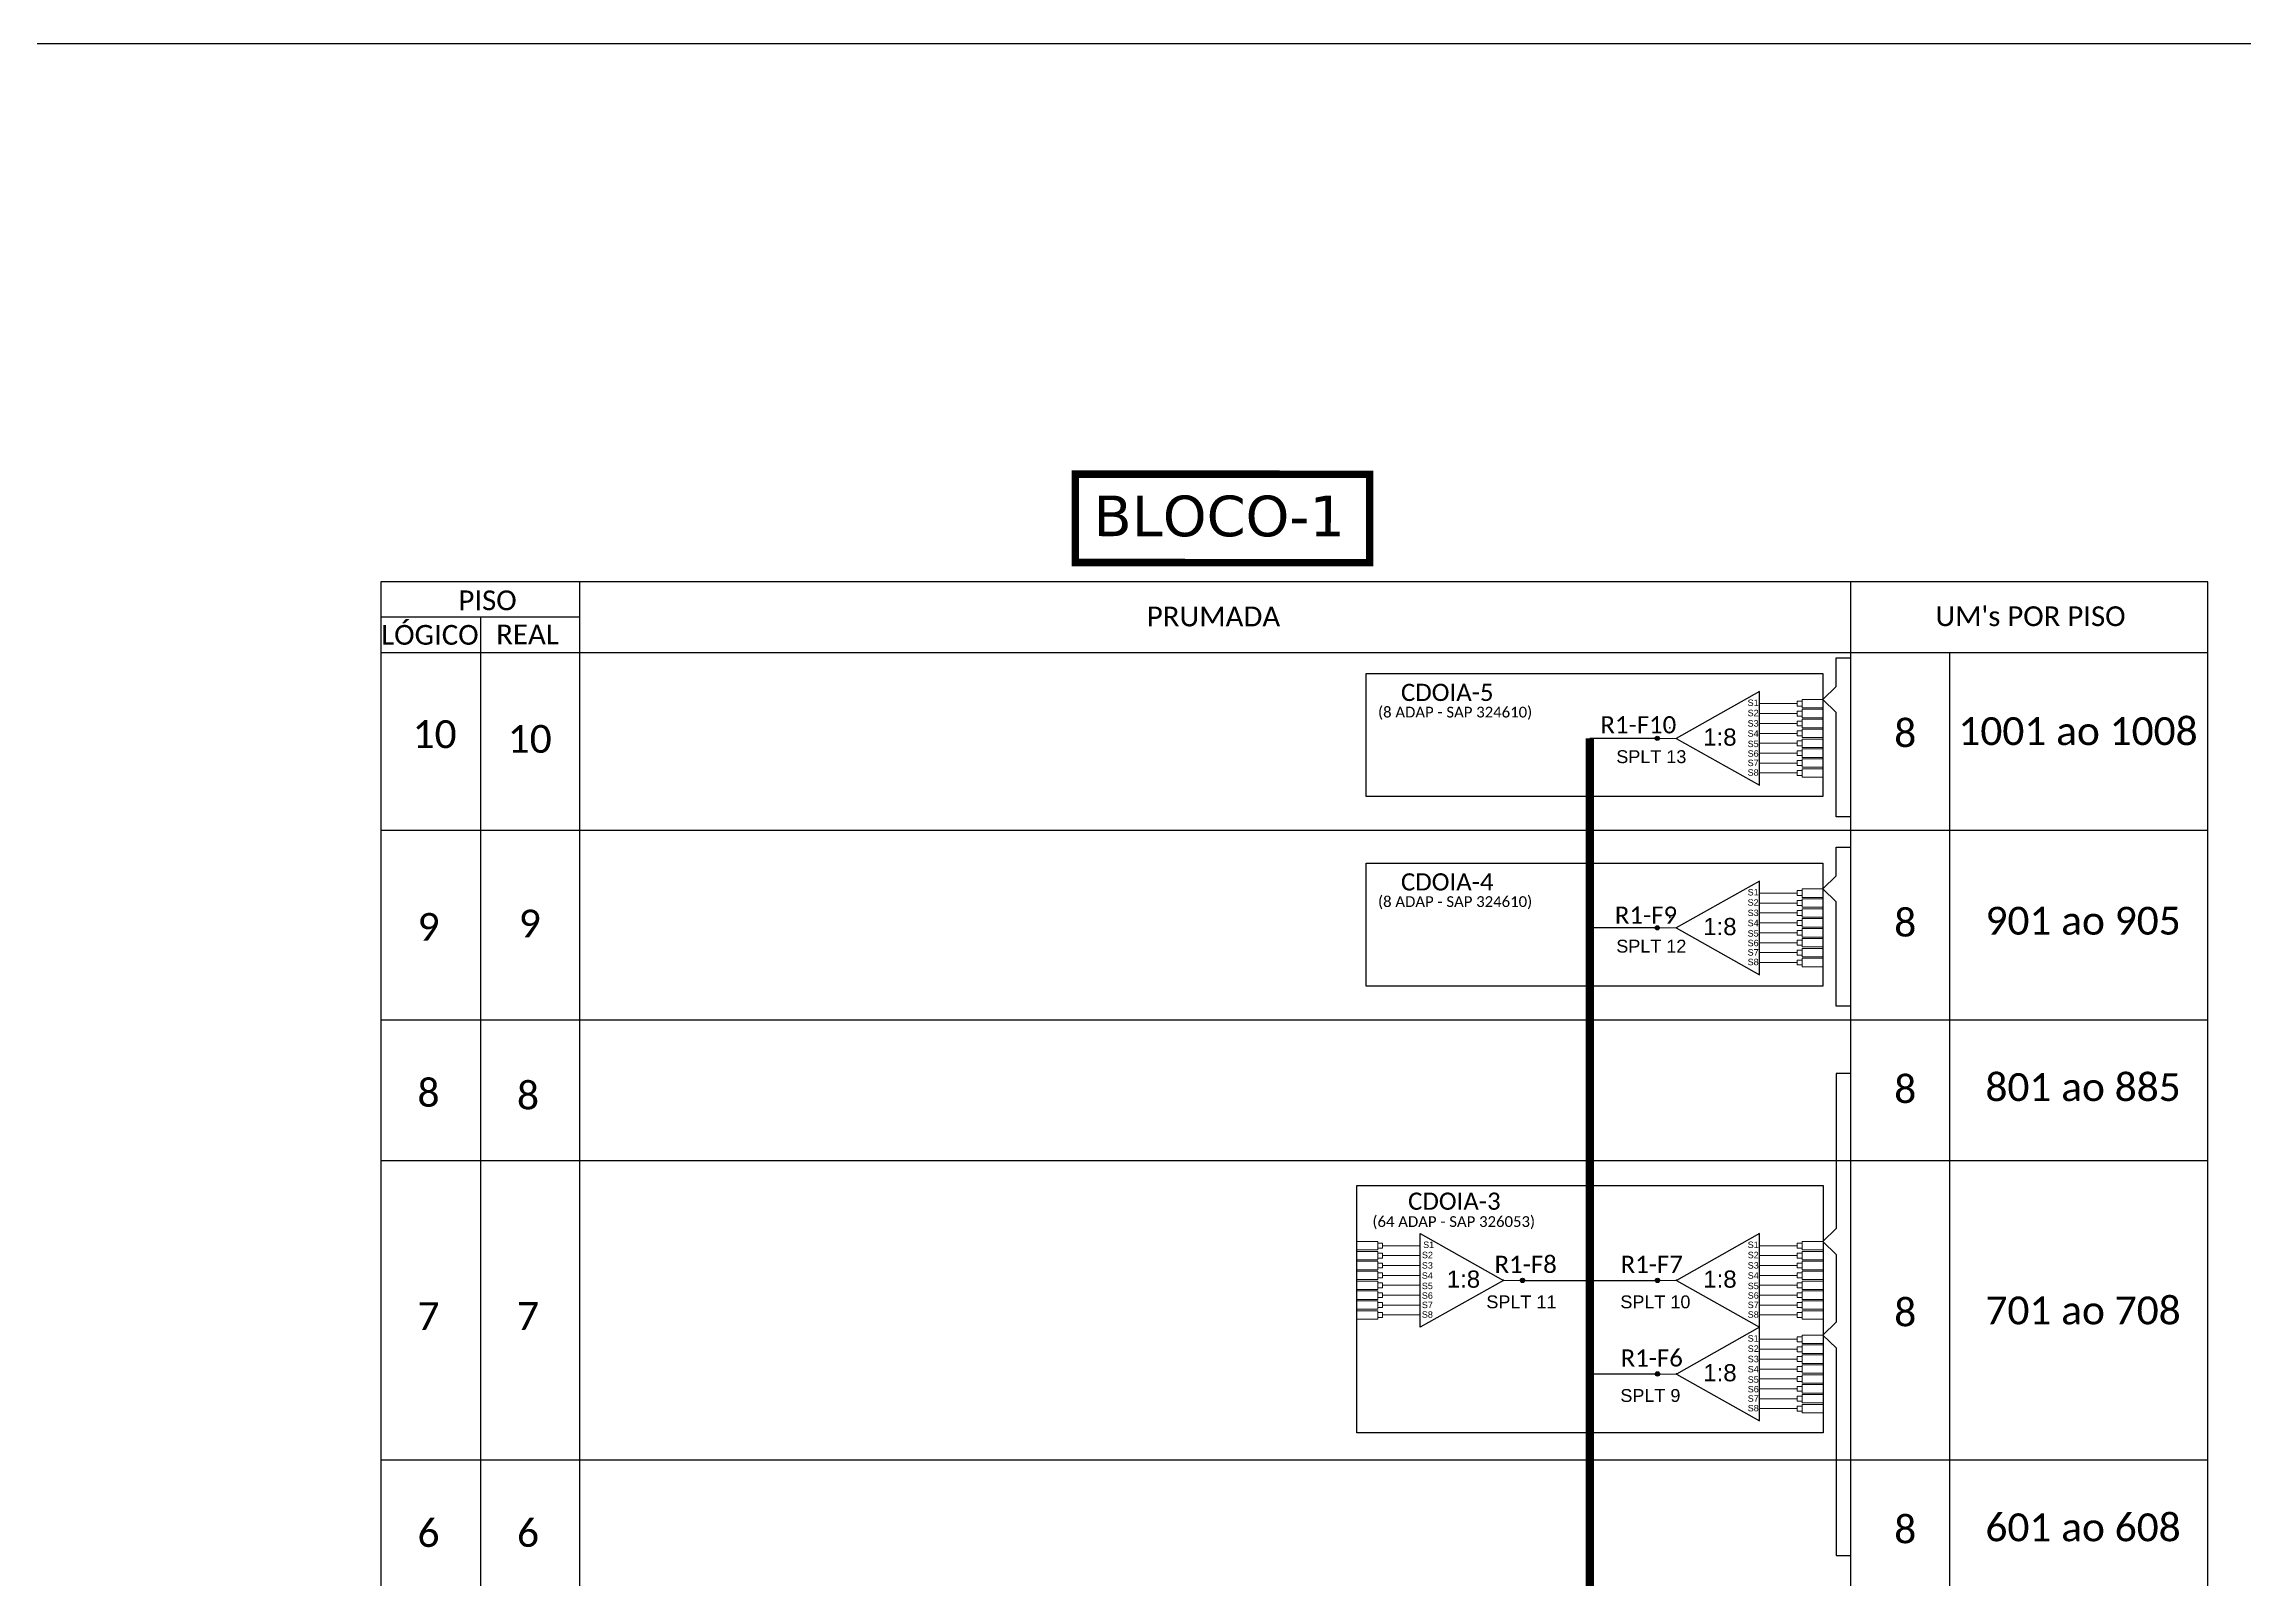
# Model space of a CAD drawing. Extents: x -4 to 1788, y 1 to 595.
# Drawn here: x 416.7 to 672.7, y 416.7 to 595.3 of the extents above; entities that cross this region are included whole.
import ezdxf
from ezdxf.enums import TextEntityAlignment as Align

# ---------------------------------------------------------------- set-up
doc = ezdxf.new("R2010")
doc.units = 0
doc.layers.add('CAP a instalar', color=1, linetype='Continuous')
doc.layers.add('label_cabos', color=7, linetype='Continuous')
doc.styles.add('ARIAL', font='arial.ttf')
doc.styles.add('siredit', font='verdana.ttf')
doc.styles.add('WMF-Calibri0', font='calibri.ttf')

# ---------------------------------------------------------------- blocks, each defined once
blk = doc.blocks.new('SPLT_1-8_SC-APC')
at = {"color": 1}
blk.add_lwpolyline([(-7.37, -2.1), (-17.04, -7.55), (-7.37, -13), (-7.37, -2.1)], dxfattribs=at)
at = {"color": 3, "lineweight": 0}
for points in [[(-2.99, -3.51), (-7.37, -3.51)], [(-7.37, -4.66), (-2.99, -4.66)], [(-2.41, -3.02), (-2.41, -4)], [(-2.41, -3.02), (0, -3.02)], [(-2.41, -4), (0, -4)], [(-2.41, -4.17), (-2.41, -5.16)], [(-2.41, -4.17), (0, -4.17)], [(-7.37, -5.82), (-2.99, -5.82)], [(-7.37, -6.97), (-2.99, -6.97)], [(-2.41, -5.16), (0, -5.16)], [(-2.41, -5.32), (-2.41, -6.31)], [(-2.41, -5.32), (0, -5.32)], [(-2.41, -6.31), (0, -6.31)], [(-2.41, -6.48), (-2.41, -7.46)], [(-2.41, -6.48), (0, -6.48)], [(-2.41, -7.46), (0, -7.46)], [(-2.41, -7.63), (-2.41, -8.62)], [(-2.41, -7.63), (0, -7.63)], [(-7.37, -8.12), (-2.99, -8.12)], [(-7.37, -9.28), (-2.99, -9.28)], [(-2.41, -8.62), (0, -8.62)], [(-2.41, -8.78), (-2.41, -9.77)], [(-2.41, -8.78), (0, -8.78)], [(-2.41, -9.77), (0, -9.77)], [(-2.41, -9.94), (-2.41, -10.92)], [(-2.41, -9.94), (0, -9.94)], [(-7.37, -10.43), (-2.99, -10.43)], [(-7.37, -11.58), (-2.99, -11.58)], [(-2.41, -10.92), (0, -10.92)], [(-2.41, -11.09), (-2.41, -12.08)], [(-2.41, -11.09), (0, -11.09)], [(-2.41, -12.08), (0, -12.08)]]:
    blk.add_lwpolyline(points, dxfattribs=at)
for points in [[(-2.99, -3.22), (-2.41, -3.22), (-2.41, -3.8), (-2.99, -3.8)], [(-2.99, -4.38), (-2.41, -4.38), (-2.41, -4.95), (-2.99, -4.95)], [(-2.99, -5.53), (-2.41, -5.53), (-2.41, -6.1), (-2.99, -6.1)], [(-2.99, -6.68), (-2.41, -6.68), (-2.41, -7.26), (-2.99, -7.26)], [(-2.99, -7.84), (-2.41, -7.84), (-2.41, -8.41), (-2.99, -8.41)], [(-2.99, -8.99), (-2.41, -8.99), (-2.41, -9.56), (-2.99, -9.56)], [(-2.99, -10.14), (-2.41, -10.14), (-2.41, -10.72), (-2.99, -10.72)], [(-2.99, -11.3), (-2.41, -11.3), (-2.41, -11.87), (-2.99, -11.87)]]:
    blk.add_lwpolyline(points, close=True, dxfattribs=at)
at = {"color": 1, "lineweight": 0}
blk.add_lwpolyline([(-17.04, -7.55), (-19.26, -7.55)], dxfattribs=at)
at = {"color": 1, "style": 'ARIAL'}
for s, height, p in [('S1', 0.75, (-8.74, -3.78)), ('S2', 0.75, (-8.74, -4.97)), ('1:8', 2, (-13.91, -8.4)), ('S3', 0.75, (-8.74, -6.18)), ('S4', 0.75, (-8.74, -7.36)), ('S5', 0.75, (-8.74, -8.57)), ('S6', 0.75, (-8.74, -9.69)), ('S7', 0.75, (-8.74, -10.78)), ('S8', 0.75, (-8.74, -11.9))]:
    blk.add_text(s, height=height, dxfattribs=at).set_placement(p)
blk = doc.blocks.new('SPLITTER_')
blk.add_point((0, 0))
at = {"style": 'ARIAL', "flags": 4}
blk.add_attdef('SPLT', (0, -3.26), '', height=1.5, dxfattribs=at)
blk = doc.blocks.new('SPLT_1-8_SC-APC_ESQ')
at = {"color": 1}
blk.add_lwpolyline([(7.37, -2.1), (17.04, -7.55), (7.37, -13), (7.37, -2.1)], dxfattribs=at)
at = {"color": 3, "lineweight": 0}
for points in [[(2.41, -3.02), (0, -3.02)], [(2.41, -4), (0, -4)], [(2.41, -4.17), (0, -4.17)], [(2.41, -3.02), (2.41, -4)], [(2.41, -4.17), (2.41, -5.16)], [(2.99, -3.51), (7.37, -3.51)], [(7.37, -4.66), (2.99, -4.66)], [(2.41, -5.16), (0, -5.16)], [(2.41, -5.32), (0, -5.32)], [(2.41, -6.31), (0, -6.31)], [(2.41, -6.48), (0, -6.48)], [(2.41, -7.46), (0, -7.46)], [(2.41, -7.63), (0, -7.63)], [(2.41, -5.32), (2.41, -6.31)], [(2.41, -6.48), (2.41, -7.46)], [(2.41, -7.63), (2.41, -8.62)], [(7.37, -5.82), (2.99, -5.82)], [(7.37, -6.97), (2.99, -6.97)], [(2.41, -8.62), (0, -8.62)], [(2.41, -8.78), (0, -8.78)], [(2.41, -9.77), (0, -9.77)], [(2.41, -9.94), (0, -9.94)], [(2.41, -8.78), (2.41, -9.77)], [(2.41, -9.94), (2.41, -10.92)], [(7.37, -8.12), (2.99, -8.12)], [(7.37, -9.28), (2.99, -9.28)], [(2.41, -10.92), (0, -10.92)], [(2.41, -11.09), (0, -11.09)], [(2.41, -12.08), (0, -12.08)], [(2.41, -11.09), (2.41, -12.08)], [(7.37, -10.43), (2.99, -10.43)], [(7.37, -11.58), (2.99, -11.58)]]:
    blk.add_lwpolyline(points, dxfattribs=at)
for points in [[(2.99, -3.22), (2.41, -3.22), (2.41, -3.8), (2.99, -3.8)], [(2.99, -4.38), (2.41, -4.38), (2.41, -4.95), (2.99, -4.95)], [(2.99, -5.53), (2.41, -5.53), (2.41, -6.1), (2.99, -6.1)], [(2.99, -6.68), (2.41, -6.68), (2.41, -7.26), (2.99, -7.26)], [(2.99, -7.84), (2.41, -7.84), (2.41, -8.41), (2.99, -8.41)], [(2.99, -8.99), (2.41, -8.99), (2.41, -9.56), (2.99, -9.56)], [(2.99, -10.14), (2.41, -10.14), (2.41, -10.72), (2.99, -10.72)], [(2.99, -11.3), (2.41, -11.3), (2.41, -11.87), (2.99, -11.87)]]:
    blk.add_lwpolyline(points, close=True, dxfattribs=at)
at = {"color": 1, "lineweight": 0}
blk.add_lwpolyline([(17.04, -7.55), (19.26, -7.55)], dxfattribs=at)
at = {"color": 1, "style": 'ARIAL'}
for s, height, p in [('S2', 0.75, (7.56, -4.97)), ('S1', 0.75, (7.7, -3.78)), ('S3', 0.75, (7.55, -6.18)), ('S4', 0.75, (7.55, -7.36)), ('1:8', 2, (10.45, -8.4)), ('S5', 0.75, (7.55, -8.57)), ('S6', 0.75, (7.55, -9.69)), ('S7', 0.75, (7.55, -10.78)), ('S8', 0.75, (7.55, -11.9))]:
    blk.add_text(s, height=height, dxfattribs=at).set_placement(p)
blk = doc.blocks.new('SPLITTER FUTURO')
blk.add_point((0, 0))
at = {"style": 'ARIAL', "text_generation_flag": 6, "flags": 4}
for tag, p, height in [('SPLT', (-6.22, -4.1), 1.5), ('INSTAL.', (-6.25, -6.09), 1.25)]:
    blk.add_attdef(tag, p, '', height=height, rotation=180, dxfattribs=at)

msp = doc.modelspace()

# ---------------------------------------------------------------- hatches: boundary and pattern name
h = msp.add_hatch(color=3)
h.dxf.hatch_style = 1
edge = h.paths.add_edge_path()
edge.add_arc((604.39, 514.42), 0.242, 0, 360)
h = msp.add_hatch(color=3)
h.dxf.hatch_style = 1
edge = h.paths.add_edge_path()
edge.add_arc((604.39, 492.36), 0.242, 0, 360)
h = msp.add_hatch(color=3)
h.dxf.hatch_style = 1
edge = h.paths.add_edge_path()
edge.add_arc((588.71, 451.32), 0.256, 0, 360)
h = msp.add_hatch(color=3)
h.dxf.hatch_style = 1
edge = h.paths.add_edge_path()
edge.add_arc((604.42, 451.32), 0.256, 0, 360)
h = msp.add_hatch(color=3)
h.dxf.hatch_style = 1
edge = h.paths.add_edge_path()
edge.add_arc((604.42, 440.43), 0.256, 0, 360)

# ---------------------------------------------------------------- linework, layer by layer
msp.add_line((837.17, 595.26), (-3.83, 595.26))
at = {"color": 5}
for p, q in [((604.39, 514.42), (596.55, 514.42)), ((604.39, 492.36), (596.55, 492.36))]:
    msp.add_line(p, q, dxfattribs=at)
at = {"color": 0}
for points in [[(668.46, 532.65), (455.87, 532.65)], [(479.02, 528.53), (455.87, 528.53)]]:
    msp.add_lwpolyline(points, dxfattribs=at)
for points in [[(455.87, 532.65), (455.87, 252.99), (668.46, 252.99), (668.46, 532.65)], [(479.02, 252.99), (479.02, 532.65)], [(626.87, 532.65), (626.87, 252.99)], [(467.45, 528.53), (467.45, 252.99)], [(455.87, 524.42), (668.46, 524.42)], [(638.45, 252.99), (638.45, 524.42)], [(455.87, 503.73), (668.46, 503.73)], [(455.87, 481.66), (668.46, 481.66)], [(455.87, 465.29), (668.46, 465.29)], [(455.87, 430.42), (668.46, 430.42)]]:
    msp.add_lwpolyline(points)
at = {"color": 3}
for points in [[(626.87, 505.3), (625.22, 505.3), (625.22, 517.44), (623.65, 518.95), (625.22, 520.46), (625.22, 523.8), (626.87, 523.8)], [(626.87, 483.24), (625.22, 483.24), (625.22, 495.38), (623.65, 496.89), (625.22, 498.4), (625.22, 501.74), (626.87, 501.74)], [(626.88, 475.4), (625.23, 475.4), (625.22, 457.36), (623.66, 455.85), (625.22, 454.34), (625.22, 446.46), (623.66, 444.95), (625.22, 443.45), (625.22, 419.29), (626.87, 419.29)]]:
    msp.add_lwpolyline(points, dxfattribs=at)
at = {"color": 1}
for points in [[(570.52, 521.97), (623.65, 521.97), (623.65, 507.65), (570.52, 507.65)], [(570.52, 499.91), (623.65, 499.91), (623.65, 485.59), (570.52, 485.59)], [(569.45, 462.37), (623.68, 462.37), (623.68, 433.56), (569.45, 433.56)]]:
    msp.add_lwpolyline(points, close=True, dxfattribs=at)
at = {"color": 5, "const_width": 1}
msp.add_lwpolyline([(596.55, 285.8), (596.55, 514.42)], dxfattribs=at)
at = {"color": 5}
for points in [[(588.71, 451.32), (604.39, 451.32)], [(596.55, 440.43), (604.39, 440.43)]]:
    msp.add_lwpolyline(points, dxfattribs=at)
at = {"color": 3}
for centre, radius in [((604.39, 514.42), 0.242), ((604.39, 492.36), 0.242), ((588.71, 451.32), 0.256), ((604.42, 451.32), 0.256), ((604.42, 440.43), 0.256)]:
    msp.add_circle(centre, radius, dxfattribs=at)
at = {"layer": 'CAP a instalar', "color": 7, "linetype": 'Continuous', "ltscale": 5, "const_width": 0.876}
msp.add_lwpolyline([(536.68, 545.18), (570.93, 545.16), (570.92, 534.87), (536.68, 534.89)], close=True, dxfattribs=at)

# ---------------------------------------------------------------- block references
at = {"color": 3}
for p in [(623.65, 521.97), (623.65, 499.91), (623.66, 458.87), (623.66, 447.97)]:
    msp.add_blockref('SPLT_1-8_SC-APC', p, dxfattribs=at)
ref = msp.add_blockref('SPLITTER FUTURO', (605.86, 515.64))
ref.add_attrib('SPLT', 'SPLT 13', (599.63, 511.54), dxfattribs={"height": 1.5, "rotation": 180, "style": 'ARIAL', "text_generation_flag": 6})
ref = msp.add_blockref('SPLITTER FUTURO', (605.86, 493.57))
ref.add_attrib('SPLT', 'SPLT 12', (599.63, 489.48), dxfattribs={"height": 1.5, "rotation": 180, "style": 'ARIAL', "text_generation_flag": 6})
msp.add_blockref('SPLT_1-8_SC-APC_ESQ', (569.45, 458.87))
ref = msp.add_blockref('SPLITTER_', (586.48, 451.33))
ref.add_attrib('SPLT', 'SPLT 11', (584.51, 448.07), dxfattribs={"height": 1.5, "style": 'ARIAL'})
ref = msp.add_blockref('SPLITTER_', (606.63, 451.33), dxfattribs=dict(xscale=-1))
ref.add_attrib('SPLT', 'SPLT 10', (600.1, 448.07), dxfattribs={"height": 1.5, "style": 'ARIAL'})
ref = msp.add_blockref('SPLITTER_', (606.63, 440.43), dxfattribs=dict(xscale=-1))
ref.add_attrib('SPLT', 'SPLT 9', (600.1, 437.17), dxfattribs={"height": 1.5, "style": 'ARIAL'})

# ---------------------------------------------------------------- texts
at = {"color": 0, "style": 'WMF-Calibri0'}
for s, p in [('     PISO', (460.84, 529.34)), ('  LÓGICO', (454.29, 525.32)), ('    REAL', (466.05, 525.37)), ('PRUMADA', (545, 527.46)), ("UM's POR PISO", (636.76, 527.49))]:
    msp.add_text(s, height=2.3, dxfattribs=at).set_placement(p)
at = {"color": 1, "style": 'WMF-Calibri0'}
for s, p in [('CDOIA-5', (574.57, 518.77)), ('CDOIA-4', (574.57, 496.71)), ('CDOIA-3', (575.4, 459.54))]:
    msp.add_text(s, height=2, dxfattribs=at).set_placement(p)
for s, p in [('(8 ADAP - SAP 324610)', (580.87, 516.85)), ('(8 ADAP - SAP 324610)', (580.87, 494.79)), ('(64 ADAP - SAP 326053)', (580.71, 457.54))]:
    msp.add_text(s, height=1.25, dxfattribs=at).set_placement(p, align=Align.CENTER)
at = {"color": 7, "style": 'WMF-Calibri0'}
for s, p in [('10', (462.12, 514.91)), ('10', (473.19, 514.36)), ('9', (473.19, 492.86))]:
    msp.add_text(s, height=3.24, dxfattribs=at).set_placement(p, align=Align.MIDDLE_CENTER)
at = {"color": 5, "style": 'WMF-Calibri0'}
for s, p in [('R1-F10', (597.78, 515)), ('R1-F9', (599.46, 492.84)), ('R1-F8', (585.46, 452.19)), ('R1-F7', (600.13, 452.19)), ('R1-F6', (600.13, 441.29))]:
    msp.add_text(s, height=2, dxfattribs=at).set_placement(p)
at = {"color": 7, "style": 'WMF-Calibri0'}
for s, p in [('1001 ao 1008', (639.43, 513.64)), ('901 ao 905', (642.58, 491.57)), ('801 ao 885', (642.58, 472.2)), ('701 ao 708', (642.58, 446.2)), ('601 ao 608', (642.58, 420.95))]:
    msp.add_text(s, height=3.24, dxfattribs=at).set_placement(p)
at = {"color": 7, "style": 'WMF-Calibri0', "flags": 4}
for tag, p in [('8', (633.25, 515.03)), ('9', (461.41, 492.47)), ('8', (633.25, 492.97)), ('8', (461.41, 473.16)), ('8', (472.99, 472.85)), ('8', (633.25, 473.59)), ('7', (461.41, 447.16)), ('7', (472.99, 447.17)), ('8', (633.25, 447.6)), ('6', (461.41, 421.91)), ('6', (472.99, 421.92)), ('8', (633.25, 422.34))]:
    msp.add_attdef(tag, text='XX', height=3.24, dxfattribs=at).set_placement(p, align=Align.MIDDLE_CENTER)
at = {"layer": 'label_cabos', "color": 7, "style": 'siredit'}
msp.add_text('BLOCO-1', height=4.727, rotation=359.9611, dxfattribs=at).set_placement((538.79, 537.96, 28))

doc.saveas('drawing.dxf')
